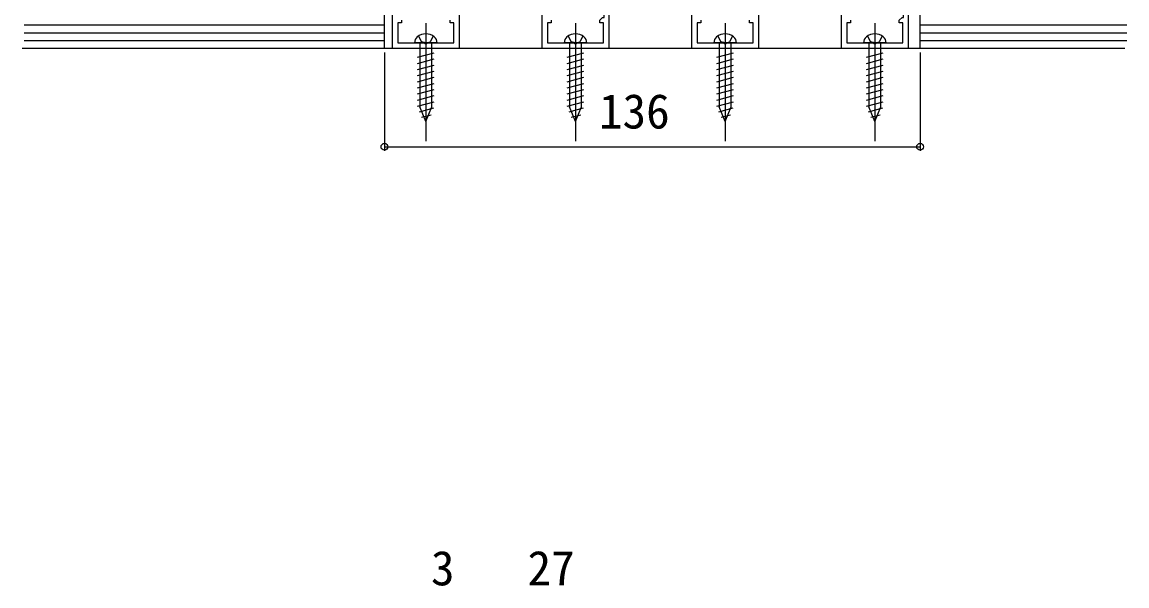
# Model space of a CAD drawing. Units: millimetres, scale not verified. Extents: x -700 to 700, y -1078 to 1074.
# Drawn here: x -169.2 to 111.3, y 217.5 to 360.8 of the extents above; entities that cross this region are included whole.
import ezdxf
from ezdxf.enums import TextEntityAlignment as Align

# ---------------------------------------------------------------- set-up
doc = ezdxf.new("R2010")
doc.units = ezdxf.units.MM
doc.header["$LTSCALE"] = 6
for name, color, linetype in [('0-3_YKK_11', 7, 'Continuous'), ('0-5_YKK_13', 4, 'Continuous'), ('0-7_YKK_D', 6, 'Continuous'), ('0-9_YSS_K', 3, 'Continuous')]:
    doc.layers.add(name, color=color, linetype=linetype)
doc.styles.add('ＭＳ ゴシック', font='')
doc.styles.get('ＭＳ ゴシック').set_extended_font_data('MS Gothic')

msp = doc.modelspace()

# ---------------------------------------------------------------- linework, layer by layer
at = {"layer": '0-3_YKK_11'}
for points in [[(-29.009, 355.336), (-28.459, 355.336), (-28.275, 355.456), (-21.634, 355.456), (-21.634, 360.556), (-22.534, 360.556), (-22.534, 361.256), (-21.834, 361.956), (-21.434, 361.956), (-21.434, 362.656), (-21.916, 362.656), (-22.068, 363.022), (-21.434, 363.656), (-21.434, 368.856)], [(46.991, 355.336), (47.541, 355.336), (47.725, 355.456), (54.366, 355.456), (54.366, 360.556), (53.466, 360.556), (53.466, 361.256), (54.166, 361.956), (54.566, 361.956), (54.566, 362.656), (54.084, 362.656), (53.932, 363.022), (54.566, 363.656), (54.566, 368.856), (63.766, 368.856)], [(-58.234, 366.856), (-58.234, 354.056), (-75.234, 354.056), (-75.234, 366.856)], [(-20.234, 366.856), (-20.234, 354.056), (-37.234, 354.056), (-37.234, 366.856)], [(17.766, 366.856), (17.766, 354.056), (0.766, 354.056), (0.766, 366.856)], [(55.766, 366.856), (55.766, 354.056), (38.766, 354.056), (38.766, 366.856)], [(-72.934, 361.256), (-72.934, 360.556), (-73.834, 360.556), (-73.834, 355.456), (-67.192, 355.456), (-67.009, 355.336), (-66.459, 355.336), (-66.275, 355.456), (-59.634, 355.456), (-59.634, 360.556), (-60.534, 360.556), (-60.534, 361.256)], [(-34.934, 361.256), (-34.934, 360.556), (-35.834, 360.556), (-35.834, 355.456), (-29.192, 355.456), (-29.009, 355.336)], [(3.066, 361.256), (3.066, 360.556), (2.166, 360.556), (2.166, 355.456), (8.808, 355.456), (8.991, 355.336), (9.541, 355.336), (9.725, 355.456), (16.366, 355.456), (16.366, 360.556), (15.466, 360.556), (15.466, 361.256)], [(41.066, 361.256), (41.066, 360.556), (40.166, 360.556), (40.166, 355.456), (46.808, 355.456), (46.991, 355.336)]]:
    msp.add_lwpolyline(points, dxfattribs=at)
at = {"layer": '0-5_YKK_13'}
for p, q in [((-66.734, 360.456), (-66.734, 330.456)), ((-28.734, 360.456), (-28.734, 330.456)), ((9.266, 360.456), (9.266, 330.456)), ((47.266, 360.456), (47.266, 330.456)), ((-68.584, 357.209), (-67.848, 355.734)), ((-64.884, 357.209), (-65.619, 355.734)), ((-30.584, 357.209), (-29.848, 355.734)), ((-26.884, 357.209), (-27.619, 355.734)), ((7.416, 357.209), (8.152, 355.734)), ((11.116, 357.209), (10.381, 355.734)), ((45.416, 357.209), (46.152, 355.734)), ((49.116, 357.209), (48.381, 355.734)), ((-63.884, 355.456), (-69.584, 355.456)), ((-68.284, 355.456), (-68.284, 339.198)), ((-66.734, 355.456), (-67.848, 355.734)), ((-66.734, 355.456), (-65.619, 355.734)), ((-65.184, 339.198), (-65.184, 355.456)), ((-25.884, 355.456), (-31.584, 355.456)), ((-30.284, 355.456), (-30.284, 339.198)), ((-28.734, 355.456), (-29.848, 355.734)), ((-28.734, 355.456), (-27.619, 355.734)), ((-27.184, 339.198), (-27.184, 355.456)), ((12.116, 355.456), (6.416, 355.456)), ((7.716, 355.456), (7.716, 339.198)), ((9.266, 355.456), (8.152, 355.734)), ((9.266, 355.456), (10.381, 355.734)), ((10.816, 339.198), (10.816, 355.456)), ((50.116, 355.456), (44.416, 355.456)), ((45.716, 355.456), (45.716, 339.198)), ((47.266, 355.456), (46.152, 355.734)), ((47.266, 355.456), (48.381, 355.734)), ((48.816, 339.198), (48.816, 355.456)), ((-68.834, 351.816), (-64.634, 352.941)), ((-68.834, 350.263), (-64.634, 351.388)), ((-30.834, 351.816), (-26.634, 352.941)), ((-30.834, 350.263), (-26.634, 351.388)), ((7.166, 351.816), (11.366, 352.941)), ((7.166, 350.263), (11.366, 351.388)), ((45.166, 351.816), (49.366, 352.941)), ((45.166, 350.263), (49.366, 351.388)), ((-68.834, 348.71), (-64.634, 349.835)), ((-68.834, 347.157), (-64.634, 348.282)), ((-30.834, 348.71), (-26.634, 349.835)), ((-30.834, 347.157), (-26.634, 348.282)), ((7.166, 348.71), (11.366, 349.835)), ((7.166, 347.157), (11.366, 348.282)), ((45.166, 348.71), (49.366, 349.835)), ((45.166, 347.157), (49.366, 348.282)), ((-68.834, 345.604), (-64.634, 346.73)), ((-68.834, 344.051), (-64.634, 345.177)), ((-30.834, 345.604), (-26.634, 346.73)), ((-30.834, 344.051), (-26.634, 345.177)), ((7.166, 345.604), (11.366, 346.73)), ((7.166, 344.051), (11.366, 345.177)), ((45.166, 345.604), (49.366, 346.73)), ((45.166, 344.051), (49.366, 345.177)), ((-68.834, 342.498), (-64.634, 343.624)), ((-30.834, 342.498), (-26.634, 343.624)), ((7.166, 342.498), (11.366, 343.624)), ((45.166, 342.498), (49.366, 343.624)), ((-68.834, 340.945), (-64.634, 342.071)), ((-68.834, 339.393), (-64.634, 340.518)), ((-30.834, 340.945), (-26.634, 342.071)), ((-30.834, 339.393), (-26.634, 340.518)), ((7.166, 340.945), (11.366, 342.071)), ((7.166, 339.393), (11.366, 340.518)), ((45.166, 340.945), (49.366, 342.071)), ((45.166, 339.393), (49.366, 340.518)), ((-68.368, 337.964), (-64.691, 338.95)), ((-66.734, 335.456), (-68.284, 339.198)), ((-67.789, 336.567), (-65.415, 337.203)), ((-66.734, 335.456), (-65.184, 339.198)), ((-30.368, 337.964), (-26.691, 338.95)), ((-28.734, 335.456), (-30.284, 339.198)), ((-29.789, 336.567), (-27.415, 337.203)), ((-28.734, 335.456), (-27.184, 339.198)), ((7.632, 337.964), (11.309, 338.95)), ((9.266, 335.456), (7.716, 339.198)), ((8.211, 336.567), (10.585, 337.203)), ((9.266, 335.456), (10.816, 339.198)), ((45.632, 337.964), (49.309, 338.95)), ((47.266, 335.456), (45.716, 339.198)), ((46.211, 336.567), (48.585, 337.203)), ((47.266, 335.456), (48.816, 339.198))]:
    msp.add_line(p, q, dxfattribs=at)
for centre, radius, start, end in [((-67.685, 355.516), 1.9, 129.34333, 181.81089), ((-66.734, 354.356), 3.4, 50.65667, 129.34333), ((-65.783, 355.516), 1.9, 358.18911, 50.65667), ((-29.685, 355.516), 1.9, 129.34333, 181.81089), ((-28.734, 354.356), 3.4, 50.65667, 129.34333), ((-27.783, 355.516), 1.9, 358.18911, 50.65667), ((8.315, 355.516), 1.9, 129.34333, 181.81089), ((9.266, 354.356), 3.4, 50.65667, 129.34333), ((10.217, 355.516), 1.9, 358.18911, 50.65667), ((46.315, 355.516), 1.9, 129.34333, 181.81089), ((47.266, 354.356), 3.4, 50.65667, 129.34333), ((48.217, 355.516), 1.9, 358.18911, 50.65667)]:
    msp.add_arc(centre, radius, start, end, dxfattribs=at)
at = {"layer": '0-7_YKK_D'}
for p, q in [((-77.234, 353.056), (-77.234, 328.056)), ((58.766, 353.056), (58.766, 328.056)), ((-77.234, 329.056), (58.766, 329.056))]:
    msp.add_line(p, q, dxfattribs=at)
for centre in [(-77.234, 329.056), (58.766, 329.056)]:
    msp.add_circle(centre, 0.875, dxfattribs=at)
at = {"layer": '0-9_YSS_K'}
for p, q in [((-77.234, 354.056), (-77.234, 366.056)), ((58.766, 354.056), (58.766, 366.056)), ((-168.734, 360.056), (-77.234, 360.056)), ((58.766, 360.056), (111.266, 360.056)), ((-168.734, 358.056), (-77.234, 358.056)), ((58.766, 358.056), (111.266, 358.056)), ((110.766, 354.056), (-169.234, 354.056)), ((-168.734, 356.056), (-77.234, 356.056)), ((58.766, 356.056), (111.266, 356.056))]:
    msp.add_line(p, q, dxfattribs=at)

# ---------------------------------------------------------------- texts
at = {"layer": '0-7_YKK_D', "style": 'ＭＳ ゴシック'}
for s, p in [('136', (-22.768, 331.056)), ('3', (-65.42, 214.975)), ('27', (-40.904, 214.975))]:
    msp.add_text(s, height=8.798, dxfattribs=at).set_placement(p, align=Align.BOTTOM_LEFT)

doc.saveas('drawing.dxf')
